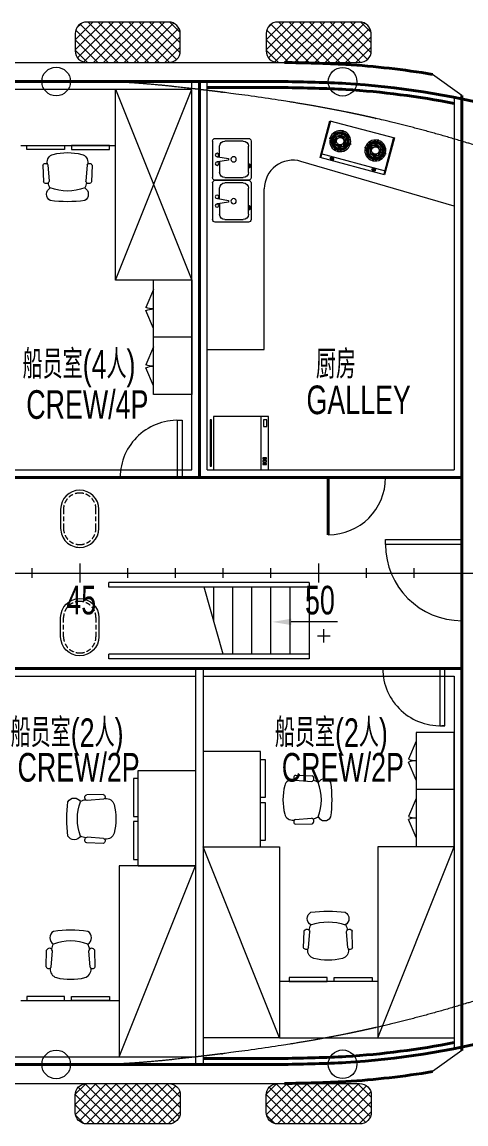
# Model space of a CAD drawing. Extents: x -550205 to -490805, y -239464 to -155364.
# Drawn here: x -514781 to -510131, y -209829 to -198282 of the extents above; entities that cross this region are included whole.
import ezdxf

# ---------------------------------------------------------------- set-up
doc = ezdxf.new("R2010")
doc.units = 0
doc.header["$LTSCALE"] = 500
doc.header["$MEASUREMENT"] = 0
doc.linetypes.add('虚线 __ __ __ __ __ __ __ __ __ __ __ __ __ _', pattern=[0.75, 0.5, -0.25])
doc.layers.get('0').update_dxf_attribs({"linetype": 'CONTINUOUS', "lineweight": 20})
for name, color, linetype, lineweight in [('LAYER4', 4, 'CONTINUOUS', 20), ('LAYER8', 8, 'CONTINUOUS', 20), ('虚线', 1, '虚线 __ __ __ __ __ __ __ __ __ __ __ __ __ _', 20)]:
    doc.layers.add(name, color=color, linetype=linetype, lineweight=lineweight)
doc.styles.add('中英混排2', font='romany.shx', dxfattribs={"width": 0.7, "height": 300, "bigfont": 'hztxt.shx'})
pattern_1 = [(315, (307174.2201696717, -413503.0660058504), (-53.53919736406954, -53.53919736406954), []), (225, (307174.2201696717, -413503.0660058504), (-53.53919736406954, 53.53919736406954), [])]
pattern_2 = [(315, (307174.2201696716, -413803.0660058504), (-53.53919736406954, -53.53919736406954), []), (225, (307174.2201696716, -413803.0660058504), (-53.53919736406954, 53.53919736406954), [])]

# ---------------------------------------------------------------- blocks, each defined once
blk = doc.blocks.new('新块')
blk.add_line((0, 0), (0, 483.1409411051427))
blk.add_solid([(-33.33333333337214, 483.1409411051427), (33.33333333337214, 483.1409411051427), (0, 683.1409411051427)])
blk = doc.blocks.new('30')
for p, q in [((0, 1200), (399.9999999998836, 1200)), ((0, 1200), (0, 2.91038304567337e-11)), ((400, 0), (399.9999999998836, 1200)), ((400, 1100.913935220218), (481.139708111994, 912.3869189454999)), ((400, 692.5076462861034), (481.139708111994, 881.0346625608217)), ((0, 600), (399.9999999998836, 600)), ((400, 500.9139352202183), (481.139708111994, 312.3869189454999)), ((400, 92.50764628610341), (481.139708111994, 281.0346625608217)), ((0, 2.91038304567337e-11), (400, 5.820766091346741e-11))]:
    blk.add_line(p, q)
for centre, start, end in [((399.9999999998836, 1114.538596950733), 270, 291.8695557554734), ((399.9999999998836, 678.8829845555883), 68.13044424452661, 90), ((399.9999999998836, 514.5385969507333), 270, 291.8695557554734), ((399.9999999998836, 78.88298455558834), 68.13044424452661, 90)]:
    blk.add_arc(centre, 217.8278061975725, start, end)
blk = doc.blocks.new('133')
at = {"color": 4, "linetype": 'ByBlock'}
for p, q in [((-284.4852265710142, -82.85401149725658), (-279.4407865716566, 114.0913655026816)), ((-225.4915167716754, -86.63119469708181), (-210.3715317717069, 108.4795149028942)), ((240.386037628974, -86.63119469708181), (225.2660526290056, 108.4795149028942)), ((299.3797474283128, -82.85401149725658), (294.3353074289553, 114.0913655026816)), ((-235.4495613713589, -105.3654980972351), (-234.883166771273, -98.05677509738598)), ((-235.4495613713589, -105.3654980972351), (-234.9911929710725, -98.13841069728369)), ((250.3440822286575, -105.3654980972351), (249.7776876285716, -98.05677509738598))]:
    blk.add_line(p, q, dxfattribs=at)
for centre, radius, start, end in [((-152.8554923714037, 263.0244433027401), 87.69967220000001, 120.3926870001694, 239.6073129998306), ((7.447260428649315, -1235.222064897185), 1587.1465082, 82.59073099978677, 97.40926900021324), ((167.7500132287023, 263.0244433027401), 87.69967220000001, 300.3926870001694, 59.60731299983058), ((-245.7914761710636, 100.3891831027286), 36.33216, 12.86629100035193, 157.843578000142), ((-19.38296277132031, 97.89490310288966), 203.1754890000001, 153.6180099997852, 171.9047640003048), ((7.447260428649315, -351.680194697401), 576.6046380000001, 69.20895399976924, 110.7910460002308), ((31.41703722866805, 97.89490310288966), 203.1754890000001, 7.334712000387738, 26.21221199968864), ((260.6859970283622, 100.3891831027286), 36.33216, 22.15642199985797, 167.1337089996481), ((-254.2107379713634, -72.59713589714374), 31.9647824, 198.7161650002883, 333.9568900001867), ((-134.2361747715986, -114.2205222971679), 101.6, 175.0000000001269, 253.891339999578), ((149.1306956288972, -114.2205222971679), 101.6, 286.108660000422, 4.999999999873086), ((269.105258828662, -72.59713589714374), 31.9647824, 206.0431099998133, 341.2838349997117), ((7.447260428649315, 483.6982971027028), 715.9738538, 256.2750059998669, 283.7249940001331)]:
    blk.add_arc(centre, radius, start, end, dxfattribs=at)
blk = doc.blocks.new('60')
at = {"linetype": 'ByBlock'}
for p, q in [((-400.0000000407454, 349.9999999534339), (-4.074536263942719e-08, 350)), ((-399.9999999592546, -350.0000000465661), (-400.0000000407454, 349.9999999534339)), ((-359.9999999592546, -350.0000000419095), (-360.0000000407454, 349.9999999580905)), ((-4.074536263942719e-08, 350), (4.074536263942719e-08, -350)), ((-400.0000000395812, 339.9999999534339), (-3.958120942115784e-08, 340)), ((-379.0559944099805, 245.3314253358403), (-375.4646440045035, 245.3314253362769)), ((-379.0559944054112, 205.8527711381903), (-375.4646439999342, 205.8527711386268)), ((-378.9159390409186, 229.7975080191682), (-373.3123267970223, 229.7975080198084)), ((-378.9159390399, 220.8985450383334), (-373.4326034811093, 220.8985450389737)), ((-379.0559943574772, -205.8527712262003), (-375.4646439520002, -205.8527712257637)), ((-378.9159389884735, -220.8985451262852), (-373.4326034296828, -220.8985451256449)), ((-378.9159389874258, -229.7975081071199), (-373.3123267435294, -229.7975081064797)), ((3.958120942115784e-08, -340), (-399.9999999604188, -340.0000000465661)), ((-379.0559943528788, -245.3314254238503), (-375.4646439474018, -245.3314254234137)), ((4.074536263942719e-08, -350), (-399.9999999592546, -350.0000000465661))]:
    blk.add_line(p, q, dxfattribs=at)
for p, q in [((-213.603809119144, 239.4310068080958), (-202.7949919061211, 228.622189597605)), ((-206.5861662330281, 243.7270724214031), (-201.3630670067505, 238.5039731963479)), ((-181.34187560383, 235.4574395621603), (-181.3418756122992, 308.2485379149148)), ((-176.34187560383, 235.4574395627424), (-176.3418756122992, 308.2485379154969)), ((-156.3206842016079, 238.5039732015866), (-151.0975849765528, 243.7270724278351)), ((-154.8887592999672, 228.622189603193), (-144.0799420894473, 239.4310068162158)), ((-223.7723774878541, 193.0269376682409), (-295.7470685330918, 193.026937659859)), ((-223.772377487272, 188.0269376682409), (-295.7470685325097, 188.026937659859)), ((-232.0420103529759, 218.2712282957509), (-226.8189111266984, 213.0481290706957)), ((-232.0420103465149, 162.7826470390428), (-226.8189111214597, 168.0057462653203)), ((-227.7459447410947, 225.2888711826236), (-216.9371275283047, 214.4800539721327)), ((-227.7459447330039, 155.7650041529268), (-216.9371275227168, 166.5738213659788)), ((-213.6038091077644, 141.622868530947), (-202.7949918972445, 152.431685743999)), ((-206.5861662206298, 137.3268029193277), (-201.3630669955746, 142.5499021456053)), ((-181.3418755933817, 145.5964357842167), (-181.3418755847961, 72.04370872498839)), ((-176.3418755933817, 145.5964357847988), (-176.3418755847961, 72.04370872557047)), ((-156.3206841904321, 142.549902150844), (-151.0975849641545, 137.3268029257597)), ((-154.8887592910905, 152.4316857495869), (-144.0799420780677, 141.622868539067)), ((-140.7466236744658, 214.4800539809803), (-129.9378064639459, 225.2888711940323)), ((-140.7466236688779, 166.5738213748264), (-129.937806455855, 155.7650041643356)), ((-133.9113737096777, 193.0269376787182), (-59.93794388452079, 193.026937687333)), ((-133.9113737090956, 188.0269376787182), (-59.93794388393871, 188.026937687333)), ((-130.8648400757229, 213.0481290818716), (-125.6417408506677, 218.27122830812)), ((-130.8648400704842, 168.0057462764962), (-125.6417408442067, 162.7826470514119)), ((-181.3418755594757, -145.5964358261845), (-181.3418755680323, -72.04370876695612)), ((-176.3418755594757, -145.5964358256024), (-176.3418755680323, -72.04370876637404)), ((-223.7723774434999, -188.0269377201039), (-295.7470684887376, -188.0269377284858)), ((-223.7723774429178, -193.0269377201039), (-295.7470684881555, -193.0269377284858)), ((-232.0420103086217, -162.7826470928267), (-226.8189110823441, -168.0057463178819)), ((-232.0420103021606, -218.2712283495348), (-226.8189110771054, -213.0481291232572)), ((-227.7459446967405, -155.7650042057212), (-216.9371274839505, -166.573821416212)), ((-227.7459446886496, -225.2888712354179), (-216.9371274783625, -214.4800540223659)), ((-213.6038090747898, -141.6228685804817), (-202.7949918617378, -152.4316857909726)), ((-213.603809063381, -239.4310068576306), (-202.7949918528902, -228.6221896445786)), ((-206.5861661886738, -137.3268029671744), (-201.3630669623963, -142.5499021922296)), ((-156.3206841572537, -142.5499021869909), (-151.0975849321985, -137.3268029607425)), ((-154.8887592555839, -152.4316857853846), (-144.079942045093, -141.6228685723618)), ((-154.8887592467363, -228.6221896389907), (-144.0799420336843, -239.4310068495106)), ((-140.7466236301116, -166.5738214073644), (-129.9378064195917, -155.7650041943125)), ((-140.7466236245236, -214.4800540135184), (-129.9378064115008, -225.2888712240092)), ((-133.9113736653235, -188.0269377096265), (-59.93794384016655, -188.0269377010118)), ((-133.9113736647414, -193.0269377096265), (-59.93794383958448, -193.0269377010118)), ((-130.8648400313687, -168.005746306706), (-125.6417408063135, -162.7826470804575)), ((-130.86484002613, -213.0481291120814), (-125.6417407998524, -218.2712283371657)), ((-206.5861661762756, -243.7270724692498), (-201.3630669512204, -238.5039732429723)), ((-181.3418755489984, -235.457439604128), (-181.3418755405291, -308.2485379568825)), ((-176.3418755489984, -235.4574396035459), (-176.3418755405291, -308.2485379563004)), ((-156.3206841460778, -238.5039732377336), (-151.0975849198003, -243.7270724628179))]:
    blk.add_line(p, q)
for points in [[(-395.7831133235886, 229.7975080171891), (-378.9159390409186, 229.7975080191682, -0.414213562373095), (-376.9159390406858, 227.797508019401), (-376.9159390401328, 222.8985450385662, -0.414213562373095), (-378.9159390399, 220.8985450383334), (-395.78311332257, 220.8985450363543, -0.414213562373095), (-397.7831133228028, 222.8985450361215), (-397.7831133233558, 227.7975080169563, -0.414213562373095)], [(-395.7831132700958, -229.797508109099), (-378.9159389874258, -229.7975081071199, 0.414213562373095), (-376.9159389876586, -227.7975081068871), (-376.9159389882407, -222.8985451260523, 0.414213562373095), (-378.9159389884735, -220.8985451262852), (-395.7831132711435, -220.8985451282642, 0.414213562373095), (-397.7831132709107, -222.8985451284971), (-397.7831132703286, -227.7975081093318, 0.414213562373095)]]:
    blk.add_lwpolyline(points, format="xyb", close=True, dxfattribs=at)
for centre, radius in [((-249.4987342332024, 230.0587072955095), 3.578408974727915), ((-243.6268515644188, 239.1255006823048), 3.578408974727915), ((-178.8418755985913, 190.5269376734796), 39), ((-249.4987341796514, -230.0587073533679), 3.578408974727915), ((-178.841875554237, -190.5269377148652), 39), ((-243.6268515087431, -239.1255007388245), 3.578408974727915)]:
    blk.add_circle(centre, radius)
for centre, radius, start, end in [((-379.3092785640038, 243.4024424111412), 2, 41.34861120886086, 104.6728834528906), ((-399.5477120249707, 225.5920982345124), 28.95927574400327, 13.30750267985495, 41.34861120886086), ((-373.3123267972551, 231.7975080198084), 2, 270.0000000066701, 13.30750267985495), ((-379.5227915330906, 208.451684266387), 2.640501658026285, 237.8141739070578, 329.9250840595455), ((-399.5477120249707, 225.5920982345124), 28.95927574400327, 320.3889152053363, 345.6240165878797), ((-373.4326034808764, 218.8985450389737), 2, 345.6240165878797, 90.0000000066701), ((-379.5227914845455, -208.4516843545134), 2.640501658026285, 30.0749159541072, 122.1858261060213), ((-399.5477119724383, -225.5920983275282), 28.95927574400327, 14.37598342587083, 39.61108480768743), ((-373.4326034299156, -218.8985451256449), 2, 270.0000000066701, 14.37598342587083), ((-373.3123267432966, -231.7975081064797), 2, 346.6924973338947, 90.0000000066701), ((-379.3092785073386, -243.4024424992094), 2, 255.3271165608593, 318.651388804709), ((-399.5477119724383, -225.5920983275282), 28.95927574400327, 318.651388804709, 346.6924973338947)]:
    blk.add_arc(centre, radius, start, end, dxfattribs=at)
for centre, radius, start, end in [((-178.8418755985913, 190.5269376734796), 110, 91.30228894065023, 178.6977110727055), ((-178.8418755985913, 190.5269376734796), 95, 91.59175418177172, 178.4082458315749), ((-178.8418755985913, 190.5269376734796), 90, 91.59175418177172, 178.4082458315749), ((-178.8418755985913, 190.5269376734796), 85, 91.68541305316923, 178.3145869735119), ((-178.8418755985913, 190.5269376734796), 75, 91.91021318460307, 178.0897868420764), ((-178.8418755985913, 190.5269376734796), 60, 92.38801547441696, 177.6119845389638), ((-178.8418755985913, 190.5269376734796), 45, 93.18473854045108, 122.1604115967558), ((-178.8418755985913, 190.5269376734796), 53, 92.70363434257047, 115.1461149822798), ((-178.8418756038591, 235.7526869782305), 2.517373837251259, 186.7353743820211, 353.2646256314225), ((-178.8418755985913, 190.5269376734796), 110, 1.302288940640752, 88.69771107272445), ((-178.8418755985913, 190.5269376734796), 90, 1.59175418177172, 88.40824583156335), ((-178.8418755985913, 190.5269376734796), 85, 1.685413039834799, 88.3145869601652), ((-178.8418755985913, 190.5269376734796), 75, 1.910213171270263, 88.08978682872974), ((-178.8418755985913, 190.5269376734796), 60, 2.388015474399589, 87.61198453898116), ((-178.8418755985913, 190.5269376734796), 53, 64.85388503263047, 87.29636567083357), ((-178.8418755985913, 190.5269376734796), 45, 57.83958841685807, 86.81526147296117), ((-178.8418755985913, 190.5269376734796), 95, 1.59175418177172, 88.40824583156335), ((-178.8418755985913, 190.5269376734796), 110, 181.3022889406408, 268.6977110727244), ((-178.8418755985913, 190.5269376734796), 95, 181.5917541817717, 268.4082458315634), ((-178.8418755985913, 190.5269376734796), 90, 181.5917541817717, 268.4082458315634), ((-178.8418755985913, 190.5269376734796), 85, 181.6854130398348, 268.3145869601652), ((-178.8418755985913, 190.5269376734796), 75, 181.9102131712702, 268.0897868287298), ((-178.8418755985913, 190.5269376734796), 60, 182.3880154743996, 267.6119845389812), ((-178.8418755985913, 190.5269376734796), 53, 154.8538850344942, 177.2963656708139), ((-178.8418755985913, 190.5269376734796), 53, 182.7036343425311, 205.1461149783751), ((-178.8418755985913, 190.5269376734796), 45, 147.8395884021855, 176.815261472938), ((-224.6210640348145, 190.5269376681244), 2.640126674161347, 288.7510460176601, 71.24895399658018), ((-178.8418755985913, 190.5269376734796), 45, 183.1847385404279, 212.1604116114685), ((-178.8418755985913, 190.5269376734796), 45, 237.839588416858, 266.8152614729611), ((-178.8418755985913, 190.5269376734796), 53, 244.8538850326305, 267.2963656708336), ((-178.8418755932653, 144.5970879748056), 2.692340254258224, 21.78852291710385, 158.2114770972949), ((-178.8418755985913, 190.5269376734796), 110, 271.3022889406502, 358.6977110727055), ((-178.8418755985913, 190.5269376734796), 90, 271.5917541817717, 358.408245831575), ((-178.8418755985913, 190.5269376734796), 85, 271.6854130531692, 358.3145869735119), ((-178.8418755985913, 190.5269376734796), 60, 272.3880154744169, 357.6119845389638), ((-178.8418755985913, 190.5269376734796), 75, 271.910213184603, 358.0897868420764), ((-178.8418755985913, 190.5269376734796), 45, 273.1847385404511, 302.1604115967558), ((-178.8418755985913, 190.5269376734796), 53, 272.7036343425705, 295.1461149822798), ((-178.8418755985913, 190.5269376734796), 95, 271.5917541817717, 358.408245831575), ((-178.8418755985913, 190.5269376734796), 45, 3.184738540427922, 32.16041161146854), ((-178.8418755985913, 190.5269376734796), 45, 327.8395884021854, 356.815261472938), ((-132.9741400757921, 190.5269376788056), 2.669907654632534, 110.5506930119389, 249.4493070023085), ((-178.8418755985913, 190.5269376734796), 53, 2.703634342531144, 25.14611497837506), ((-178.8418755985913, 190.5269376734796), 53, 334.8538850344943, 357.2963656708138), ((-178.841875554237, -190.5269377148652), 110, 91.30228894065023, 178.6977110727055), ((-178.841875554237, -190.5269377148652), 95, 91.59175418177172, 178.4082458315749), ((-178.841875554237, -190.5269377148652), 90, 91.59175418177172, 178.4082458315749), ((-178.841875554237, -190.5269377148652), 85, 91.68541305316923, 178.3145869735119), ((-178.841875554237, -190.5269377148652), 110, 1.302288940640752, 88.69771107272445), ((-178.841875554237, -190.5269377148652), 90, 1.59175418177172, 88.40824583156335), ((-178.841875554237, -190.5269377148652), 85, 1.685413039834799, 88.3145869601652), ((-178.841875554237, -190.5269377148652), 95, 1.59175418177172, 88.40824583156335), ((-178.841875554237, -190.5269377148652), 110, 181.3022889406408, 268.6977110727244), ((-178.841875554237, -190.5269377148652), 95, 181.5917541817717, 268.4082458315634), ((-178.841875554237, -190.5269377148652), 90, 181.5917541817717, 268.4082458315634), ((-178.841875554237, -190.5269377148652), 85, 181.6854130398348, 268.3145869601652), ((-178.841875554237, -190.5269377148652), 75, 91.91021318460307, 178.0897868420764), ((-178.841875554237, -190.5269377148652), 75, 181.9102131712702, 268.0897868287298), ((-178.841875554237, -190.5269377148652), 60, 92.38801547441696, 177.6119845389638), ((-178.841875554237, -190.5269377148652), 60, 182.3880154743996, 267.6119845389812), ((-178.841875554237, -190.5269377148652), 53, 154.8538850344942, 177.2963656708139), ((-178.841875554237, -190.5269377148652), 53, 182.7036343425311, 205.1461149783751), ((-178.841875554237, -190.5269377148652), 45, 147.8395884021855, 176.815261472938), ((-224.6210639904602, -190.5269377202203), 2.640126674161347, 288.7510460176601, 71.24895399658018), ((-178.841875554237, -190.5269377148652), 45, 183.1847385404279, 212.1604116114685), ((-178.841875554237, -190.5269377148652), 45, 93.18473854045108, 122.1604115967558), ((-178.841875554237, -190.5269377148652), 45, 237.839588416858, 266.8152614729611), ((-178.841875554237, -190.5269377148652), 53, 92.70363434257047, 115.1461149822798), ((-178.8418755595922, -144.5970880161913), 2.692340254258224, 201.7885229171038, 338.211477097295), ((-178.841875554237, -190.5269377148652), 75, 1.910213171270263, 88.08978682872974), ((-178.841875554237, -190.5269377148652), 60, 2.388015474399589, 87.61198453898116), ((-178.841875554237, -190.5269377148652), 53, 64.85388503263047, 87.29636567083357), ((-178.841875554237, -190.5269377148652), 45, 57.83958841685807, 86.81526147296117), ((-178.841875554237, -190.5269377148652), 110, 271.3022889406502, 358.6977110727055), ((-178.841875554237, -190.5269377148652), 60, 272.3880154744169, 357.6119845389638), ((-178.841875554237, -190.5269377148652), 75, 271.910213184603, 358.0897868420764), ((-178.841875554237, -190.5269377148652), 85, 271.6854130531692, 358.3145869735119), ((-178.841875554237, -190.5269377148652), 90, 271.5917541817717, 358.408245831575), ((-178.841875554237, -190.5269377148652), 45, 273.1847385404511, 302.1604115967558), ((-178.841875554237, -190.5269377148652), 95, 271.5917541817717, 358.408245831575), ((-178.841875554237, -190.5269377148652), 45, 3.184738540427922, 32.16041161146854), ((-178.841875554237, -190.5269377148652), 45, 327.8395884021854, 356.815261472938), ((-132.9741400314379, -190.5269377095392), 2.669907654632534, 110.5506930119389, 249.4493070023085), ((-178.841875554237, -190.5269377148652), 53, 2.703634342531144, 25.14611497837506), ((-178.841875554237, -190.5269377148652), 53, 334.8538850344943, 357.2963656708138), ((-178.841875554237, -190.5269377148652), 53, 244.8538850326305, 267.2963656708336), ((-178.8418755489693, -235.7526870196161), 2.517373837251259, 6.735374382021152, 173.2646256314226), ((-178.841875554237, -190.5269377148652), 53, 272.7036343425705, 295.1461149822798)]:
    blk.add_arc(centre, radius, start, end)
for major_axis, ratio, start_param, end_param in [((-2.33139449260215e-09, 20.02650513279514), 0.647057529505414, 0.1678313463219823, 1.359229349473892), ((-2.331484069662218e-09, 20.02650513279517), 0.6470575295054131, 3.311146783162552, 6.113631177605745), ((-2.33139449260215e-09, 20.02650513279514), 0.647057529505414, 1.807363773674408, 2.885845935902823)]:
    blk.add_ellipse((-377.6512651408266, 225.5920982370444), major_axis=major_axis, ratio=ratio, start_param=start_param, end_param=end_param, dxfattribs=at)
at = {"linetype": 'ByBlock', "extrusion": (0, 0, -1)}
for major_axis, ratio, start_param, end_param in [((2.33139449260215e-09, -20.02650513279514), 0.647057529505414, 0.1678313463219823, 1.359229349473892), ((2.33139449260215e-09, -20.02650513279514), 0.647057529505414, 1.807363773674408, 2.885845935902823), ((2.331304915542088e-09, -20.02650513279517), 0.6470575295054131, 3.311146783162552, 6.113631177605745)]:
    blk.add_ellipse((-377.6512650882942, -225.5920983247634), major_axis=major_axis, ratio=ratio, start_param=start_param, end_param=end_param, dxfattribs=at)
blk = doc.blocks.new('A$C4E2B4EF3')
at = {"color": 0, "lineweight": 9}
blk.add_line((-3.259629011154175e-09, 192.0239999998594), (3.259629011154175e-09, -192.0239999999758), dxfattribs=at)
at = {"linetype": 'ByBlock'}
for p, q in [((-386.042465495877, -49.49511178547982), (-382.4511150908656, -49.49511178547982)), ((-386.042465495877, -88.97376598312985), (-382.4511150908656, -88.97376598312985)), ((-385.9024101286195, -64.54088568571024), (-380.4190745693631, -64.54088568571024)), ((-385.9024101286195, -73.43984866631217), (-380.2987978844903, -73.43984866631217))]:
    blk.add_line(p, q, dxfattribs=at)
blk.add_lwpolyline([(-402.7695844108239, -73.439848666545), (-385.9024101286195, -73.43984866631217, 0.4142135623730951), (-383.9024101286195, -71.439848666545), (-383.9024101286195, -66.54088568559382, 0.4142135623730951), (-385.9024101286195, -64.54088568571024), (-402.7695844108239, -64.54088568571024, 0.4142135623730951), (-404.7695844108239, -66.54088568594307), (-404.7695844108239, -71.439848666545, 0.4142135623730951)], format="xyb", close=True, dxfattribs=at)
at = {"color": 0, "lineweight": 9}
for centre, start, end in [((-27.43200000142679, 192.0240000016056), 0, 90), ((-27.43199999677017, -192.0240000027698), 270, 0)]:
    blk.add_arc(centre, 27.432, start, end, dxfattribs=at)
at = {"linetype": 'ByBlock'}
for centre, radius, start, end in [((-386.5092626232654, -52.09402491385117), 2.640501658026285, 30.07491592883281, 122.1858260828684), ((-386.2957496494055, -87.04478305857629), 2, 255.3271165677342, 318.6513887705088), ((-406.5341831124388, -69.23443888453767), 28.95927574400327, 318.6513887705088, 346.6924973348542), ((-406.5341831124388, -69.23443888453767), 28.95927574400327, 14.37598340296791, 39.61108482802039), ((-380.4190745707601, -62.54088568547741), 2, 270, 14.37598340296791), ((-380.2987978844903, -75.439848666545), 2, 346.6924973348542, 90)]:
    blk.add_arc(centre, radius, start, end, dxfattribs=at)
at = {"linetype": 'ByBlock', "extrusion": (0, 0, -1)}
for major_axis, ratio, start_param, end_param in [((-2.547107e-10, 20.02650513282567), 0.6470575295051456, 3.309423999919536, 4.500822003065033), ((-6.41591e-11, 20.0265051327599), 0.6470575295068198, -1.334228879919152, -0.2557467176916139), ((-7.30391e-11, 20.02650513280592), 0.6470575295025223, 0.1695541295687966, 2.972038524007865)]:
    blk.add_ellipse((-384.6377362282947, -69.234438884072), major_axis=major_axis, ratio=ratio, start_param=start_param, end_param=end_param, dxfattribs=at)
at = {"layer": 'LAYER4'}
for p, q in [((-402.335999998264, 192.0239999945043), (-402.33599999547, -192.0240000054473)), ((-27.43199999863282, 219.4559999974445), (-374.9039999986999, 219.4559999945341)), ((-374.9039999959059, -219.4560000054771), (-27.43199999583885, -219.4560000025667))]:
    blk.add_line(p, q, dxfattribs=at)
for centre, start, end in [((-374.9039999986999, 192.0239999945043), 90, 180), ((-374.9039999959059, -192.0240000054473), 180, 270)]:
    blk.add_arc(centre, 27.432, start, end, dxfattribs=at)
at = {"layer": 'LAYER8'}
for p, q in [((-374.9039999959059, -137.1600000053877), (-374.9039999977686, 137.1599999945611)), ((-320.0399999995716, 192.0239999950863), (-128.0159999984317, 192.0239999965997)), ((-73.15199999837205, 22.85999999777414), (-73.15199999930337, 137.1599999979371)), ((-54.8639999977313, 27.43199999688659), (-164.5919999964535, 9.143999996245839)), ((-164.5919999964535, 9.143999995780177), (-164.5919999983162, -9.144000003812835)), ((-164.5919999983162, -9.14400000369642), (-54.8639999977313, -27.43200000294019)), ((-73.15199999744073, -22.86000000347849), (-73.15199999557808, -137.1600000035251)), ((-128.0159999956377, -192.0240000034682), (-320.0399999967776, -192.0240000048652))]:
    blk.add_line(p, q, dxfattribs=at)
for centre, radius in [((-219.4559999983758, -4.773028194904327e-09), 27.432), ((-45.71999999834225, 45.71999999869149), 18.288), ((-45.71999999741092, -45.72000000264961), 18.288)]:
    blk.add_circle(centre, radius, dxfattribs=at)
for centre, start, end in [((-320.0399999977089, 137.1599999951432), 90, 180), ((-128.0159999984317, 137.1599999966566), 0, 90), ((-320.0399999967776, -137.160000004922), 180, 270), ((-128.0159999956377, -137.1600000035251), 270, 0)]:
    blk.add_arc(centre, 54.86399999999999, start, end, dxfattribs=at)

msp = doc.modelspace()

# ---------------------------------------------------------------- hatches: boundary and pattern name
h = msp.add_hatch()
h.set_pattern_fill('ANSI37', color=256, scale=605.7268722466961, style=0)
h.set_pattern_definition(pattern_2)
edge = h.paths.add_edge_path()
edge.add_line((-514223.0986681518, -198403.1311589917), (-514223.0986681518, -198584.8492206658))
edge.add_arc((-514101.9532937024, -198584.8492206658), 121.1453744493192, 179.9999999999587, 269.999999999945)
edge.add_line((-514101.9532937026, -198705.9945951151), (-513244.3246525818, -198705.9945951152))
edge.add_arc((-513244.3246525818, -198584.8492206658), 121.1453744493774, 269.9999999999725, 360.0000000000138)
edge.add_line((-513123.1792781324, -198584.8492206658), (-513123.1792781326, -198403.1311589919))
edge.add_arc((-513244.3246525819, -198403.1311589919), 121.1453744493192, 359.9999999999862, 450)
edge.add_line((-513244.3246525819, -198281.9857845426), (-514101.9532937024, -198281.9857845425))
edge.add_arc((-514101.9532937024, -198403.1311589918), 121.1453744493192, 90, 179.9999999999862)
h = msp.add_hatch()
h.set_pattern_fill('ANSI37', color=256, scale=605.7268722466961, style=0)
h.set_pattern_definition(pattern_2)
edge = h.paths.add_edge_path()
edge.add_line((-514223.0986681518, -198403.1311589917), (-514223.0986681518, -198584.8492206658))
edge.add_arc((-514101.9532937024, -198584.8492206658), 121.1453744493192, 179.9999999999587, 269.999999999945)
edge.add_line((-514101.9532937026, -198705.9945951151), (-513244.3246525818, -198705.9945951152))
edge.add_arc((-513244.3246525818, -198584.8492206658), 121.1453744493774, 269.9999999999725, 360.0000000000138)
edge.add_line((-513123.1792781324, -198584.8492206658), (-513123.1792781326, -198403.1311589919))
edge.add_arc((-513244.3246525819, -198403.1311589919), 121.1453744493192, 359.9999999999862, 450)
edge.add_line((-513244.3246525819, -198281.9857845426), (-514101.9532937024, -198281.9857845425))
edge.add_arc((-514101.9532937024, -198403.1311589918), 121.1453744493192, 90, 179.9999999999862)
h = msp.add_hatch()
h.set_pattern_fill('ANSI37', color=256, scale=605.7268722466961, style=0)
h.set_pattern_definition([(315, (309174.2201696394, -413803.0660058504), (-53.53919736406954, -53.53919736406954), []), (225, (309174.2201696394, -413803.0660058504), (-53.53919736406954, 53.53919736406954), [])])
edge = h.paths.add_edge_path()
edge.add_line((-512223.0986681839, -198403.131158992), (-512223.0986681839, -198584.849220666))
edge.add_arc((-512101.9532937346, -198584.8492206661), 121.1453744493192, 179.9999999999587, 269.999999999945)
edge.add_line((-512101.9532937347, -198705.9945951154), (-511244.324652614, -198705.9945951155))
edge.add_arc((-511244.3246526139, -198584.8492206661), 121.1453744493774, 269.9999999999725, 360.0000000000138)
edge.add_line((-511123.1792781645, -198584.849220666), (-511123.1792781648, -198403.1311589922))
edge.add_arc((-511244.3246526141, -198403.1311589921), 121.1453744493192, 359.9999999999862, 450)
edge.add_line((-511244.3246526141, -198281.9857845428), (-512101.9532937346, -198281.9857845427))
edge.add_arc((-512101.9532937346, -198403.131158992), 121.1453744493192, 90, 179.9999999999862)
h = msp.add_hatch()
h.set_pattern_fill('ANSI37', color=256, scale=605.7268722466961, style=0)
h.set_pattern_definition(pattern_1)
edge = h.paths.add_edge_path()
edge.add_line((-514223.0986681524, -209707.7225073033), (-514223.0986681524, -209526.0044456293))
edge.add_arc((-514101.953293703, -209526.0044456293), 121.1453744493192, 90, 180, ccw=False)
edge.add_line((-514101.953293703, -209404.85907118), (-513244.3246525823, -209404.85907118))
edge.add_arc((-513244.3246525823, -209526.0044456293), 121.1453744493192, -4.132516551180743e-11, 90, ccw=False)
edge.add_line((-513123.179278133, -209526.0044456294), (-513123.1792781332, -209707.7225073033))
edge.add_arc((-513244.3246525825, -209707.7225073033), 121.1453744493192, -90, 1.3812950783176348e-11, ccw=False)
edge.add_line((-513244.3246525825, -209828.8678817526), (-514101.953293703, -209828.8678817526))
edge.add_arc((-514101.953293703, -209707.7225073033), 121.1453744493192, 180, 270, ccw=False)
h = msp.add_hatch()
h.set_pattern_fill('ANSI37', color=256, scale=605.7268722466961, style=0)
h.set_pattern_definition(pattern_1)
edge = h.paths.add_edge_path()
edge.add_line((-514223.0986681524, -209707.7225073033), (-514223.0986681524, -209526.0044456293))
edge.add_arc((-514101.953293703, -209526.0044456293), 121.1453744493192, 90, 180, ccw=False)
edge.add_line((-514101.953293703, -209404.85907118), (-513244.3246525823, -209404.85907118))
edge.add_arc((-513244.3246525823, -209526.0044456293), 121.1453744493192, -4.132516551180743e-11, 90, ccw=False)
edge.add_line((-513123.179278133, -209526.0044456294), (-513123.1792781332, -209707.7225073033))
edge.add_arc((-513244.3246525825, -209707.7225073033), 121.1453744493192, -90, 1.3812950783176348e-11, ccw=False)
edge.add_line((-513244.3246525825, -209828.8678817526), (-514101.953293703, -209828.8678817526))
edge.add_arc((-514101.953293703, -209707.7225073033), 121.1453744493192, 180, 270, ccw=False)
h = msp.add_hatch()
h.set_pattern_fill('ANSI37', color=256, scale=605.7268722466961, style=0)
h.set_pattern_definition([(315, (309174.2201696396, -413503.0660058504), (-53.53919736406954, -53.53919736406954), []), (225, (309174.2201696396, -413503.0660058504), (-53.53919736406954, 53.53919736406954), [])])
edge = h.paths.add_edge_path()
edge.add_line((-512223.0986681845, -209707.7225073033), (-512223.0986681845, -209526.0044456293))
edge.add_arc((-512101.9532937352, -209526.0044456293), 121.1453744493192, 90, 180, ccw=False)
edge.add_line((-512101.9532937352, -209404.85907118), (-511244.3246526144, -209404.85907118))
edge.add_arc((-511244.3246526144, -209526.0044456293), 121.1453744493192, -4.132516551180743e-11, 90, ccw=False)
edge.add_line((-511123.1792781651, -209526.0044456294), (-511123.1792781653, -209707.7225073033))
edge.add_arc((-511244.3246526147, -209707.7225073033), 121.1453744493192, -90, 1.3812950783176348e-11, ccw=False)
edge.add_line((-511244.3246526147, -209828.8678817526), (-512101.9532937352, -209828.8678817526))
edge.add_arc((-512101.9532937352, -209707.7225073033), 121.1453744493192, 180, 270, ccw=False)

# ---------------------------------------------------------------- linework, layer by layer
for p, q in [((-510173.1389730788, -199053.4621968493), (-510481.9104505287, -198830.4107691994)), ((-513003.1389730787, -202975.4268331476), (-513003.1024400357, -198905.418121005)), ((-512843.1389730787, -202975.4268331476), (-512843.1396121447, -198905.4195568567)), ((-513803.1389730788, -200985.4205380762), (-513003.1389730786, -198983.8504980372)), ((-513803.1389730788, -200985.4205380762), (-513803.1389730788, -198985.4128148209)), ((-513803.1389730788, -198985.420537983), (-513003.1389730788, -200985.4128149142)), ((-510253.1389730795, -199071.0560608884), (-510253.1389730787, -202975.4268331476)), ((-514793.1389730786, -199575.7259880939), (-513803.1389730787, -199575.7259880938)), ((-510253.1389730787, -200210.3150154134), (-511859.1787409928, -199742.1273676658)), ((-512243.1389730788, -201715.0366140796), (-512243.1389730787, -200030.1389636616)), ((-512843.1389730787, -201715.0366140795), (-512243.1389730787, -201715.0366140796)), ((-515593.1389730786, -202975.4268331476), (-513003.1389730787, -202975.4268331476)), ((-512843.1389730787, -202975.4268331476), (-510253.1389730787, -202975.4268331476)), ((-510973.1389730786, -203755.4268331476), (-510973.1389730785, -203705.4268331476)), ((-510973.1389730785, -203705.4268331467), (-510168.1389730785, -203705.4268331476)), ((-510168.1389730786, -203755.4268331476), (-510973.1389730786, -203755.4268331466)), ((-514673.1389730787, -204105.4268331476), (-514673.1389730786, -204005.4268331476)), ((-514173.1389730787, -204155.4268331476), (-514173.1389730787, -203955.4268331476)), ((-513673.1389730787, -204105.4268331476), (-513673.1389730786, -204005.4268331476)), ((-513173.1389730787, -204105.4268331476), (-513173.1389730786, -204005.4268331476)), ((-512673.1389730787, -204105.4268331476), (-512673.1389730786, -204005.4268331476)), ((-512173.1389730787, -204105.4268331476), (-512173.1389730786, -204005.4268331476)), ((-511673.1389730787, -204155.4268331476), (-511673.1389730787, -203955.4268331476)), ((-511173.1389730787, -204105.4268331476), (-511173.1389730786, -204005.4268331476)), ((-510673.1389730787, -204105.4268331476), (-510673.1389730786, -204005.4268331476)), ((-510173.1389730787, -204105.4268331476), (-510173.1389730786, -204005.4268331476)), ((-540225.0222415307, -204055.4268331476), (-502173.1389730787, -204055.4268331476)), ((-511773.1389730786, -204155.4268331489), (-513873.1389730788, -204155.4268331513)), ((-513873.1389730788, -204205.4268331513), (-513873.1389730788, -204155.4268331513)), ((-511773.1389730786, -204205.4268331489), (-513873.1389730787, -204205.4268331513)), ((-512675.0804542156, -204905.4268331498), (-512873.1389730786, -204205.42683315)), ((-512773.1389730787, -204558.8577302492), (-512773.1389730786, -204205.4268331489)), ((-512573.1389730787, -204905.4268331489), (-512573.1389730786, -204205.4268331489)), ((-512373.1389730787, -204905.4268331489), (-512373.1389730786, -204205.4268331489)), ((-512173.1389730787, -204905.426833149), (-512173.1389730786, -204205.426833149)), ((-511973.1389730787, -204905.426833149), (-511973.1389730786, -204205.426833149)), ((-511773.1389730786, -204155.4268331489), (-511773.1389730776, -204955.4268331489)), ((-511685.7942745787, -204714.6054046308), (-511554.4302202632, -204714.6054046308)), ((-511620.1122474209, -204785.141679285), (-511620.1122474209, -204644.0691299766)), ((-511773.1389730787, -204905.4268331489), (-513873.1389730787, -204905.4268331513)), ((-513873.1389730786, -204955.4268331513), (-513873.1389730787, -204905.4268331513)), ((-511773.1389730788, -204955.4268331489), (-513873.1389730787, -204955.4268331513)), ((-512963.1389730786, -205055.4268331476), (-512963.101721946, -209205.4351862373)), ((-512883.1389730786, -205055.4268331476), (-512883.1017219526, -209205.4344681446)), ((-515593.1389730786, -205135.4268331476), (-512963.1389730786, -205135.4268331476)), ((-512883.1389730786, -205135.4268331476), (-510253.1389730787, -205135.4268331476)), ((-510253.1389730787, -205135.4268331476), (-510253.1389730787, -209039.7976054065)), ((-512083.1389730786, -208925.4331283121), (-512883.1389730786, -206925.440851381)), ((-512083.1389730786, -206925.4331282189), (-512083.1389730786, -208925.4408514742)), ((-511053.1389730786, -206925.4331282189), (-511053.1389730786, -208925.4408514742)), ((-511053.1389730786, -208925.4331283121), (-510253.1389730786, -206925.440851381)), ((-513763.1389730786, -207125.4331282189), (-513763.1389730786, -209125.4408514742)), ((-513763.1389730786, -209125.4331283121), (-512963.1389730786, -207125.440851381)), ((-511053.1389730786, -208335.1276782012), (-512083.1389730786, -208335.1276782013)), ((-514793.1389730786, -208535.1276782012), (-513763.1389730786, -208535.1276782013)), ((-512083.1389730786, -208925.4331283121), (-512883.1389730786, -208925.4331283121)), ((-512083.1389730786, -208925.4331283121), (-511053.1389730786, -208925.4408514742)), ((-511053.1389730786, -208925.4408514742), (-510253.1389730787, -208925.4408514742)), ((-510173.1389730726, -209057.3914694476), (-510481.9104505223, -209280.4428970978))]:
    msp.add_line(p, q)
at = {"lineweight": 40}
for p, q in [((-515633.3492216711, -198905.3945114931), (-512032.5154003319, -198905.426833148)), ((-512923.1389730786, -203055.4268331476), (-512923.1017219493, -198905.4188391041)), ((-512843.1388326839, -198968.5827530829), (-512032.5154003319, -198968.5900293673)), ((-510173.1389730788, -199053.4621968493), (-510173.1389730726, -209057.3914694476)), ((-517673.1389730786, -203055.4268331476), (-510173.1389730786, -203055.4268331475)), ((-511573.1389730787, -203055.4268331475), (-511573.1389730787, -203655.4268331475)), ((-517673.1389730786, -205055.4268331476), (-510173.1389730786, -205055.4268331476)), ((-515620.5233991807, -209205.4590396753), (-512032.5154003318, -209205.426833147)), ((-512883.1389730787, -209142.2712722598), (-512032.5154003319, -209142.2636369278))]:
    msp.add_line(p, q, dxfattribs=at)
at = {"color": 2, "lineweight": 20}
for p, q in [((-512774.7514918684, -202415.4268331474), (-512774.7514918633, -202975.4268331475)), ((-512199.6468265811, -202415.4268331433), (-512774.7514918684, -202415.4268331474)), ((-512274.6468265774, -202975.4268331436), (-512274.6468265811, -202415.4268331435)), ((-512199.6468265774, -202975.4268331433), (-512199.6468265811, -202415.4268331433)), ((-512809.6474752249, -202449.0169071619), (-512809.6474752208, -202937.6178547179)), ((-512795.6232079831, -202449.0169071617), (-512809.6474752249, -202449.0169071619)), ((-512795.623207979, -202937.6178547177), (-512795.6232079831, -202449.0169071617)), ((-512252.6788592539, -202448.7462582201), (-512252.6788592539, -202518.7472678702)), ((-512215.91425347, -202448.7462582205), (-512252.6788592539, -202448.7462582201)), ((-512252.6788592539, -202518.7472678702), (-512215.91425347, -202518.7472678697)), ((-512215.91425347, -202518.7472678697), (-512215.91425347, -202448.7462582205)), ((-512221.1661932403, -202847.7524271258), (-512257.9307990242, -202847.7524271253)), ((-512257.9307990242, -202847.7524271253), (-512257.9307990239, -202860.0028013581)), ((-512257.9307990239, -202860.0028013581), (-512221.1661932401, -202860.0028013576)), ((-512221.1661932399, -202877.5029597018), (-512257.9307990246, -202877.5029597023)), ((-512257.9307990246, -202877.5029597023), (-512257.9307990245, -202889.7533339353)), ((-512221.1661932401, -202860.0028013576), (-512221.1661932403, -202847.7524271258)), ((-512221.1661932397, -202889.7533339348), (-512221.1661932399, -202877.5029597018)), ((-512809.6474752208, -202937.6178547179), (-512795.623207979, -202937.6178547177)), ((-512774.7514918633, -202975.4268331476), (-512199.6468265774, -202975.4268331433)), ((-512257.9307990245, -202889.7533339353), (-512221.1661932397, -202889.7533339348)), ((-512221.1661932394, -202907.2534922787), (-512257.9307990242, -202907.2534922782)), ((-512257.9307990242, -202907.2534922782), (-512257.9307990241, -202919.5038665113)), ((-512257.9307990241, -202919.5038665113), (-512221.1661932393, -202919.5038665118)), ((-512221.1661932393, -202919.5038665118), (-512221.1661932394, -202907.2534922787))]:
    msp.add_line(p, q, dxfattribs=at)
at = {"color": 0}
for p, q in [((-512283.1775888888, -205925.440851566), (-512883.1775888888, -205925.4408515674)), ((-512283.1775888866, -206925.440851566), (-512283.1775888889, -205925.440851566)), ((-513563.1196651735, -206125.440851566), (-512963.1196651735, -206125.4408515674)), ((-513563.1196651757, -207125.440851566), (-513563.1196651733, -206125.440851566)), ((-513563.1196651757, -207125.440851566), (-512963.1196651757, -207125.4408515674))]:
    msp.add_line(p, q, dxfattribs=at)
for points in [[(-514223.0986681518, -198403.1311589917), (-514223.0986681518, -198584.8492206658, 0.414213562373095), (-514101.9532937026, -198705.9945951151), (-513244.3246525818, -198705.9945951152, 0.4142135623732314), (-513123.1792781324, -198584.8492206658), (-513123.1792781326, -198403.1311589919, 0.4142135623730845), (-513244.3246525819, -198281.9857845426), (-514101.9532937024, -198281.9857845425, 0.4142135623731044)], [(-514223.0986681518, -198403.1311589917), (-514223.0986681518, -198584.8492206658, 0.414213562373095), (-514101.9532937026, -198705.9945951151), (-513244.3246525818, -198705.9945951152, 0.4142135623732314), (-513123.1792781324, -198584.8492206658), (-513123.1792781326, -198403.1311589919, 0.4142135623730845), (-513244.3246525819, -198281.9857845426), (-514101.9532937024, -198281.9857845425, 0.4142135623731044)], [(-512223.0986681839, -198403.131158992), (-512223.0986681839, -198584.849220666, 0.414213562373095), (-512101.9532937347, -198705.9945951154), (-511244.324652614, -198705.9945951155, 0.4142135623732314), (-511123.1792781645, -198584.849220666), (-511123.1792781648, -198403.1311589922, 0.4142135623730845), (-511244.3246526141, -198281.9857845428), (-512101.9532937346, -198281.9857845427, 0.4142135623731044)], [(-514376.3000991949, -203387.431371805), (-514376.3000991949, -203587.431371805, 0.414213562373095), (-514176.3000991949, -203787.4313718049), (-514176.3000991949, -203787.4313718049, 0.414213562373095), (-513976.3000991949, -203587.4313718049), (-513976.3000991949, -203387.4313718049, 0.414213562373095), (-514176.300099195, -203187.4313718049), (-514176.300099195, -203187.4313718049, 0.414213562373095)], [(-514376.3000991949, -204723.4222944902), (-514376.3000991949, -204523.4222944902, -0.414213562373095), (-514176.3000991949, -204323.4222944902), (-514176.3000991949, -204323.4222944902, -0.414213562373095), (-513976.3000991949, -204523.4222944902), (-513976.3000991949, -204723.4222944902, -0.414213562373095), (-514176.300099195, -204923.4222944902), (-514176.300099195, -204923.4222944902, -0.414213562373095)], [(-514223.0986681524, -209707.7225073033), (-514223.0986681524, -209526.0044456293, -0.414213562373095), (-514101.953293703, -209404.85907118), (-513244.3246525823, -209404.85907118, -0.4142135623732314), (-513123.179278133, -209526.0044456294), (-513123.1792781332, -209707.7225073033, -0.4142135623730845), (-513244.3246525825, -209828.8678817526), (-514101.953293703, -209828.8678817526, -0.4142135623731044)], [(-514223.0986681524, -209707.7225073033), (-514223.0986681524, -209526.0044456293, -0.414213562373095), (-514101.953293703, -209404.85907118), (-513244.3246525823, -209404.85907118, -0.4142135623732314), (-513123.179278133, -209526.0044456294), (-513123.1792781332, -209707.7225073033, -0.4142135623730845), (-513244.3246525825, -209828.8678817526), (-514101.953293703, -209828.8678817526, -0.4142135623731044)], [(-512223.0986681845, -209707.7225073033), (-512223.0986681845, -209526.0044456293, -0.414213562373095), (-512101.9532937352, -209404.85907118), (-511244.3246526144, -209404.85907118, -0.4142135623732314), (-511123.1792781651, -209526.0044456294), (-511123.1792781653, -209707.7225073033, -0.4142135623730845), (-511244.3246526147, -209828.8678817526), (-512101.9532937352, -209828.8678817526, -0.4142135623731044)]]:
    msp.add_lwpolyline(points, format="xyb", close=True)
for points in [[(-515622.0486061941, -198705.6354461927), (-515432.1397147756, -198705.637833156), (-515114.1253066297, -198705.4618484572), (-514795.8595001615, -198705.0209290968), (-514748.3365263919, -198704.9270282847, -0.0009083898999999009), (-514429.3568394762, -198704.5968636722, 0.001418341663048038), (-512011.8568281553, -198705.7799747319)], [(-515593.1389730786, -198985.4128148209), (-514141.0577453949, -198985.4268331443, 0.0005525998000000381), (-513791.0903204957, -198984.97960597), (-513441.337473889, -198984.1686180856, -0.000582650399999899), (-513091.7492853932, -198983.7888328992, -0.0002915477625638415), (-513003.1389730786, -198983.8504980372, -0.0002915477625638415)], [(-515593.1389730786, -209125.4411075704), (-514141.0577595041, -209125.426833151, -0.0005525998000000381), (-513791.0903204957, -209125.8740603251), (-513441.337473889, -209126.6850482095, 0.000582650399999899), (-513091.7492853932, -209127.0648333959, 0.0004231568483714293), (-512963.1389730786, -209126.9414791161)], [(-515537.2653725371, -209405.2171544626), (-515432.1397147755, -209405.215833139), (-515114.1253066296, -209405.3918178379), (-514795.8595001614, -209405.8327371982), (-514748.3365263918, -209405.9266380103, 0.0009083898999999009), (-514429.356839476, -209406.2568026228, -0.001418341663048038), (-512011.8568281552, -209405.0736915632)]]:
    msp.add_lwpolyline(points, format="xyb")
for points in [[(-514731.8458003034, -199575.7259880939), (-514334.2896412471, -199575.7259880939), (-514334.2896412471, -199617.2393768586), (-514731.8458003034, -199617.2393768586)], [(-513863.4979196973, -199575.7259880939), (-514261.0540787536, -199575.7259880939), (-514261.0540787536, -199617.2393768586), (-513863.4979196973, -199617.2393768586)], [(-512233.188952681, -206406.6684000988), (-512283.1775888879, -206406.6684000989), (-512283.1775888888, -206009.8033385662), (-512233.188952682, -206009.8033385661)], [(-513613.1083013812, -206606.6684000988), (-513563.1196651744, -206606.6684000989), (-513563.1196651735, -206209.8033385662), (-513613.1083013803, -206209.8033385661)], [(-512233.18895268, -206857.7542246135), (-512283.1775888868, -206857.7542246137), (-512283.1775888877, -206460.889163081), (-512233.1889526809, -206460.8891630808)], [(-513613.1083013823, -207057.7542246135), (-513563.1196651754, -207057.7542246137), (-513563.1196651745, -206660.889163081), (-513613.1083013813, -206660.8891630808)], [(-511982.7800264598, -208335.1276782012), (-511585.2238674036, -208335.1276782012), (-511585.2238674036, -208293.6142894365), (-511982.7800264598, -208293.6142894365)], [(-511114.4321458538, -208335.1276782012), (-511511.98830491, -208335.1276782012), (-511511.98830491, -208293.6142894365), (-511114.4321458538, -208293.6142894365)], [(-514731.8458003034, -208535.1276782012), (-514334.2896412471, -208535.1276782012), (-514334.2896412471, -208493.6142894365), (-514731.8458003034, -208493.6142894365)], [(-513863.4979196973, -208535.1276782012), (-514261.0540787536, -208535.1276782012), (-514261.0540787536, -208493.6142894365), (-513863.4979196973, -208493.6142894365)]]:
    msp.add_lwpolyline(points, close=True)
for points in [[(-513003.1196651736, -200985.4128147278), (-513803.1389730788, -200985.4205380762)], [(-512883.1582809838, -206925.4408515674), (-512083.1389730786, -206925.4331282189)], [(-510253.1196651733, -206925.4408515674), (-511053.1389730786, -206925.4331282189)], [(-512963.1196651733, -207125.4408515674), (-513763.1389730786, -207125.4331282189)]]:
    msp.add_lwpolyline(points)
for points in [[(-513153.138973078, -202455.4268331475), (-513103.138973078, -202455.4268331476), (-513103.1389730787, -203055.4268331476), (-513153.1389730787, -203055.4268331475)], [(-510403.138973078, -205655.4268331476), (-510353.138973078, -205655.4268331476), (-510353.1389730787, -205055.4268331476), (-510403.1389730787, -205055.4268331476)]]:
    msp.add_lwpolyline(points, close=True, dxfattribs=at)
for centre in [(-514423.1389730992, -198905.4008864528), (-511423.1389730992, -198907.5253317642), (-514423.1389730991, -209205.4527798422), (-511423.1389730991, -209203.3283345308)]:
    msp.add_circle(centre, 150)
for centre, radius, start, end in [((-511943.1389730787, -200030.1389636617), 300, 73.74770670745357, 180), ((-511573.1389730787, -203055.4268331475), 600, 270, 0), ((-510173.1389730786, -203755.4268331476), 800, 180, 270)]:
    msp.add_arc(centre, radius, start, end)
for centre, start, end in [((-513153.1389730787, -203055.4268331475), 85.2198081572664, 180), ((-510403.1389730787, -205055.4268331476), 180, 274.7801918427336)]:
    msp.add_arc(centre, 600, start, end, dxfattribs=at)
at = {"lineweight": 40}
for points, knots in [([(-510481.9104505287, -198830.4107691994), (-510782.4117656125, -198780.1783677777), (-511299.0709642525, -198719.6240662851), (-511818.106352579, -198709.8678494544), (-512032.9740228952, -198705.8290196777)], [9075.108363160713, 9075.108363160713, 9075.108363160713, 9075.108363160713, 9987.511295253928, 10632.04350824151, 10632.04350824151, 10632.04350824151, 10632.04350824151]), ([(-503784.0522205619, -204055.4268331476), (-503796.9247623767, -203888.2553280541), (-503842.6314332243, -203423.7564213597), (-504171.5071409212, -202533.3108119969), (-504918.6793052381, -201644.5793046773), (-506042.7635820899, -200701.6010158735), (-507277.4285655678, -200052.4148619238), (-508597.2943021801, -199509.754525187), (-509889.3746837792, -199114.1707194485), (-511060.6610306404, -198923.6946086636), (-511817.6477300157, -198909.4656629247), (-512032.5154003319, -198905.426833148)], [150.0346804614789, 150.0346804614789, 150.0346804614789, 150.0346804614789, 651.9934388723797, 1549.378051060931, 2944.533007530601, 4079.648986399628, 5940.659249836398, 7094.953576022201, 8361.33283393436, 9987.511295253928, 10632.04350824151, 10632.04350824151, 10632.04350824151, 10632.04350824151]), ([(-510253.1389730789, -199134.2192571079), (-510628.3342648251, -199062.0736973697), (-511221.4232475174, -198983.8359857906), (-511817.6477300158, -198972.6288591439), (-512032.515400332, -198968.5900293673)], [8843.56651411524, 8843.56651411524, 8843.56651411524, 8843.56651411524, 9987.511295253928, 10632.04350824151, 10632.04350824151, 10632.04350824151, 10632.04350824151]), ([(-503784.0522205618, -204055.4268331476), (-503796.9247623766, -204222.598338241), (-503842.6314332242, -204687.0972449354), (-504171.5071409211, -205577.5428542981), (-504918.679305238, -206466.2743616178), (-506042.7635820898, -207409.2526504215), (-507277.4285655677, -208058.4388043712), (-508597.2943021799, -208601.0991411082), (-509889.3746837791, -208996.6829468464), (-511060.6610306402, -209187.1590576314), (-511817.6477300156, -209201.3880033704), (-512032.5154003318, -209205.4268331471)], [150.0346804614789, 150.0346804614789, 150.0346804614789, 150.0346804614789, 651.9934388723797, 1549.378051060931, 2944.533007530601, 4079.648986399628, 5940.659249836398, 7094.953576022201, 8361.33283393436, 9987.511295253928, 10632.04350824151, 10632.04350824151, 10632.04350824151, 10632.04350824151]), ([(-510253.1389730788, -208976.6344091872), (-510628.334264825, -209048.7799689254), (-511221.4232475173, -209127.0176805045), (-511817.6477300157, -209138.2248071512), (-512032.5154003319, -209142.2636369278)], [8843.56651411524, 8843.56651411524, 8843.56651411524, 8843.56651411524, 9987.511295253928, 10632.04350824151, 10632.04350824151, 10632.04350824151, 10632.04350824151]), ([(-510481.9104505223, -209280.4428970978), (-510782.411765606, -209330.6752985199), (-511299.0709642459, -209391.2296000131), (-511818.1063525724, -209400.9858168444), (-512032.9740228887, -209405.0246466213)], [9075.108363160713, 9075.108363160713, 9075.108363160713, 9075.108363160713, 9987.511295253928, 10632.04350824151, 10632.04350824151, 10632.04350824151, 10632.04350824151])]:
    msp.add_open_spline(points, degree=3, knots=knots, dxfattribs=at)
for points, weights, knots in [([(-512987.4641796662, -198981.0935727563), (-513086.2075047139, -198969.56427819), (-513185.0478666034, -198958.8723589778), (-513325.2890546529, -198943.6380754073), (-513465.8483702983, -198931.5804089545), (-513606.2709893101, -198919.5676281561), (-513747.04178239, -198912.5469585774), (-513887.7590637824, -198905.5633214789), (-514028.6546906646, -198905.3963182755)], [1, 0.9999907465870904, 1, 0.9999340733784556, 1, 0.9998376612310441, 1, 0.9996982772719959, 1], [0, 0, 0, 0.008603918726074689, 0.008603918726074689, 0.03156951838185895, 0.03156951838185895, 0.06760762726217706, 0.06760762726217706, 0.1167391163088074, 0.1167391163088074, 0.1167391163088074]), ([(-511374.9641803663, -199227.1392380074), (-511407.2605292649, -199220.5447392873), (-511439.5912108725, -199214.1155850356), (-511592.9976148595, -199183.6512430441), (-511747.0671420369, -199156.6291323118), (-511901.1795448958, -199129.5999970948), (-512055.7986075516, -199105.5424590032), (-512210.4988220996, -199081.4718612428), (-512365.5778287912, -199059.8961317562), (-512520.7523559142, -199038.3071543723), (-512676.2019507937, -199018.7326574242), (-512831.7376218658, -198999.147107061), (-512987.4641796664, -198981.0935727563)], [1, 0.9999966277595941, 1, 0.9999354367226884, 1, 0.9999522738096133, 1, 0.999966585213076, 1, 0.9999783323692353, 1, 0.9999875194004145, 1], [0, 0, 0, 0.005194029111355913, 0.005194029111355913, 0.02792092455437301, 0.02792092455437301, 0.04746094912408827, 0.04746094912408827, 0.06381086606991948, 0.06381086606991948, 0.07697679452569872, 0.07697679452569872, 1.086969041738983, 1.086969041738983, 1.086969041738983]), ([(-508149.9641817663, -200301.3912517261), (-508199.6250286169, -200277.9088375638), (-508249.491128288, -200254.8524283343), (-508405.2958003206, -200182.8352586371), (-508562.9709754802, -200114.8838102249), (-508720.8306099431, -200046.8570815902), (-508880.37990664, -199982.7701282892), (-509025.5368348701, -199924.4598089023), (-509171.9592958264, -199869.3057353455), (-509318.4544302998, -199814.125632179), (-509466.0989903553, -199762.0034462144), (-509613.7605461774, -199709.8739133258), (-509762.4641810663, -199660.7031936524), (-509812.673492259, -199644.0965092867), (-509862.9955550685, -199627.824411788), (-510011.9793284446, -199579.6403701529), (-510161.9407457783, -199534.4955079388), (-510311.8326512991, -199489.3702742415), (-510462.678150228, -199447.4422101285), (-510613.4482485024, -199405.5338087492), (-510765.1388371196, -199366.98368274), (-510916.7624852083, -199328.4517583838), (-511069.2637224837, -199293.4420004678), (-511221.7018637335, -199258.446647238), (-511374.9641803663, -199227.1392380074)], [1, 0.9999905613140735, 1, 0.9999133498548173, 1, 0.999920636152107, 1, 0.9999396387162867, 1, 0.9999443227611502, 1, 0.9999486527659299, 1, 0.9999942933581378, 1, 0.9999467567395254, 1, 0.999941777840107, 1, 0.9999364927716928, 1, 0.9999309059561654, 1, 0.9999250282917707, 1], [0, 0, 0, 0.008689626355463886, 0.008689626355463886, 0.03501853010570999, 0.03501853010570999, 0.06021613279885818, 0.06021613279885818, 0.08219100771918475, 0.08219100771918475, 0.1032960318635223, 0.1032960318635223, 1.123563774411554, 1.123563774411554, 1.130320487985336, 1.130320487985336, 1.150959040832944, 1.150959040832944, 1.17254101940245, 1.17254101940245, 1.195081276812383, 1.195081276812383, 1.218592098067928, 1.218592098067928, 2.243082528042251, 2.243082528042251, 2.243082528042251]), ([(-508149.9641817663, -207809.462414569), (-508199.6250286169, -207832.9448287313), (-508249.491128288, -207856.0012379608), (-508405.2958003206, -207928.018407658), (-508562.9709754802, -207995.9698560702), (-508720.8306099431, -208063.9965847049), (-508880.37990664, -208128.0835380059), (-509025.5368348701, -208186.3938573928), (-509171.9592958264, -208241.5479309497), (-509318.4544302998, -208296.7280341162), (-509466.0989903553, -208348.8502200808), (-509613.7605461774, -208400.9797529693), (-509762.4641810663, -208450.1504726427), (-509812.673492259, -208466.7571570085), (-509862.9955550685, -208483.0292545071), (-510011.9793284446, -208531.2132961422), (-510161.9407457783, -208576.3581583563), (-510311.8326512991, -208621.4833920536), (-510462.678150228, -208663.4114561666), (-510613.4482485024, -208705.319857546), (-510765.1388371196, -208743.8699835551), (-510916.7624852083, -208782.4019079113), (-511069.2637224837, -208817.4116658273), (-511221.7018637335, -208852.4070190571), (-511374.9641803663, -208883.7144282878)], [1, 0.9999905613140735, 1, 0.9999133498548173, 1, 0.999920636152107, 1, 0.9999396387162867, 1, 0.9999443227611502, 1, 0.9999486527659299, 1, 0.9999942933581378, 1, 0.9999467567395254, 1, 0.999941777840107, 1, 0.9999364927716928, 1, 0.9999309059561654, 1, 0.9999250282917707, 1], [0, 0, 0, 0.008689626355463886, 0.008689626355463886, 0.03501853010570999, 0.03501853010570999, 0.06021613279885818, 0.06021613279885818, 0.08219100771918475, 0.08219100771918475, 0.1032960318635223, 0.1032960318635223, 1.123563774411554, 1.123563774411554, 1.130320487985336, 1.130320487985336, 1.150959040832944, 1.150959040832944, 1.17254101940245, 1.17254101940245, 1.195081276812383, 1.195081276812383, 1.218592098067928, 1.218592098067928, 2.243082528042251, 2.243082528042251, 2.243082528042251]), ([(-511374.9641803663, -208883.7144282878), (-511407.2605292649, -208890.3089270078), (-511439.5912108725, -208896.7380812595), (-511592.9976148595, -208927.2024232511), (-511747.0671420369, -208954.2245339833), (-511901.1795448958, -208981.2536692003), (-512055.7986075516, -209005.311207292), (-512210.4988220996, -209029.3818050523), (-512365.5778287912, -209050.9575345389), (-512520.7523559142, -209072.5465119228), (-512676.2019507937, -209092.1210088709), (-512831.7376218658, -209111.7065592341), (-512987.4641796664, -209129.7600935388)], [1, 0.9999966277595941, 1, 0.9999354367226884, 1, 0.9999522738096133, 1, 0.999966585213076, 1, 0.9999783323692353, 1, 0.9999875194004145, 1], [0, 0, 0, 0.005194029111355913, 0.005194029111355913, 0.02792092455437301, 0.02792092455437301, 0.04746094912408827, 0.04746094912408827, 0.06381086606991948, 0.06381086606991948, 0.07697679452569872, 0.07697679452569872, 1.086969041738983, 1.086969041738983, 1.086969041738983]), ([(-512987.4641796662, -209129.7600935388), (-513086.2075047139, -209141.2893881051), (-513185.0478666034, -209151.9813073173), (-513325.2890546529, -209167.2155908878), (-513465.8483702983, -209179.2732573406), (-513606.2709893101, -209191.286038139), (-513747.04178239, -209198.3067077178), (-513887.7590637824, -209205.2903448162), (-514028.6546906646, -209205.4573480196)], [1, 0.9999907465870904, 1, 0.9999340733784556, 1, 0.9998376612310441, 1, 0.9996982772719959, 1], [0, 0, 0, 0.008603918726074689, 0.008603918726074689, 0.03156951838185895, 0.03156951838185895, 0.06760762726217706, 0.06760762726217706, 0.1167391163088074, 0.1167391163088074, 0.1167391163088074])]:
    msp.add_rational_spline(points, weights, degree=2, knots=knots)
at = {"layer": '虚线', "ltscale": 0.2}
for points in [[(-514346.3000991949, -203387.431371805), (-514346.3000991949, -203587.431371805, 0.4142135623730951), (-514176.3000991949, -203757.4313718049, 0.4142135623730951), (-514006.3000991949, -203587.4313718049), (-514006.3000991949, -203387.4313718049, 0.4142135623730951), (-514176.300099195, -203217.4313718049, 0.4142135623730951)], [(-514346.3000991949, -204723.4222944902), (-514346.3000991949, -204523.4222944902, -0.4142135623730951), (-514176.3000991949, -204353.4222944902, -0.4142135623730951), (-514006.3000991949, -204523.4222944902), (-514006.3000991949, -204723.4222944902, -0.4142135623730951), (-514176.300099195, -204893.4222944902, -0.4142135623730951)]]:
    msp.add_lwpolyline(points, format="xyb", close=True, dxfattribs=at)

# ---------------------------------------------------------------- block references
at = {"color": 0, "rotation": 75.1050268987584}
msp.add_blockref('60', (-511217.9532214307, -199406.2026180904), dxfattribs=at)
at = {"xscale": -1}
for name, p in [('A$C4E2B4EF3', (-512784.0650220566, -199720.6308898171)), ('A$C4E2B4EF3', (-512784.065022059, -200159.5428898172)), ('30', (-513003.1196651736, -202185.4128147278))]:
    msp.add_blockref(name, p, dxfattribs=at)
at = {"color": 0, "yscale": 0.8800000000046566}
for p, xscale, zscale, rotation in [((-514311.2261283946, -199854.917164865), -0.8800000000046566, 0.8800000000000001, 180), ((-511843.3074723452, -206425.2081176693), 0.8800000000046566, 0.8800000000046566, 270), ((-514002.9897817171, -206625.2081176693), -0.8800000000046566, 0.8800000000000001, 90)]:
    msp.add_blockref('133', p, dxfattribs=dict(at, xscale=xscale, zscale=zscale, rotation=rotation))
at = {"xscale": -1, "rotation": 90}
msp.add_blockref('新块', (-511477.4904612799, -204568.0737796417), dxfattribs=at)
at = {"rotation": 180}
msp.add_blockref('30', (-510253.1396489217, -205725.4408513744), dxfattribs=at)
at = {"color": 0, "yscale": 0.8800000000046566}
for p, xscale, zscale in [((-511568.0025416076, -207908.6800713576), -0.8800000001210719, 0.8800000000000001), ((-514278.2754045496, -208108.6800713576), 0.8800000000046566, 0.8800000000046566)]:
    msp.add_blockref('133', p, dxfattribs=dict(at, xscale=xscale, zscale=zscale))

# ---------------------------------------------------------------- texts
at = {"color": 1, "lineweight": 20, "ltscale": 2, "style": '中英混排2', "width": 0.7}
for s, p in [('船员室(4人)', (-514775.487790341, -202018.5047312051)), ('厨房', (-511702.8136315998, -202018.5047312051)), ('CREW/4P', (-514736.4283103636, -202439.8960863925)), ('GALLEY', (-511801.135298817, -202390.8907165935)), ('45', (-514316.4697515874, -204489.5297040014)), ('50', (-511816.4687515873, -204489.5297040014)), ('船员室(2人)', (-514900.5174040135, -205879.1922280073)), ('船员室(2人)', (-512132.4942744781, -205879.1922280073)), ('CREW/2P', (-514828.11192615, -206241.6755148701)), ('CREW/2P', (-512060.0887966146, -206241.6755148701))]:
    msp.add_text(s, height=300, dxfattribs=at).set_placement(p)

doc.saveas('drawing.dxf')
